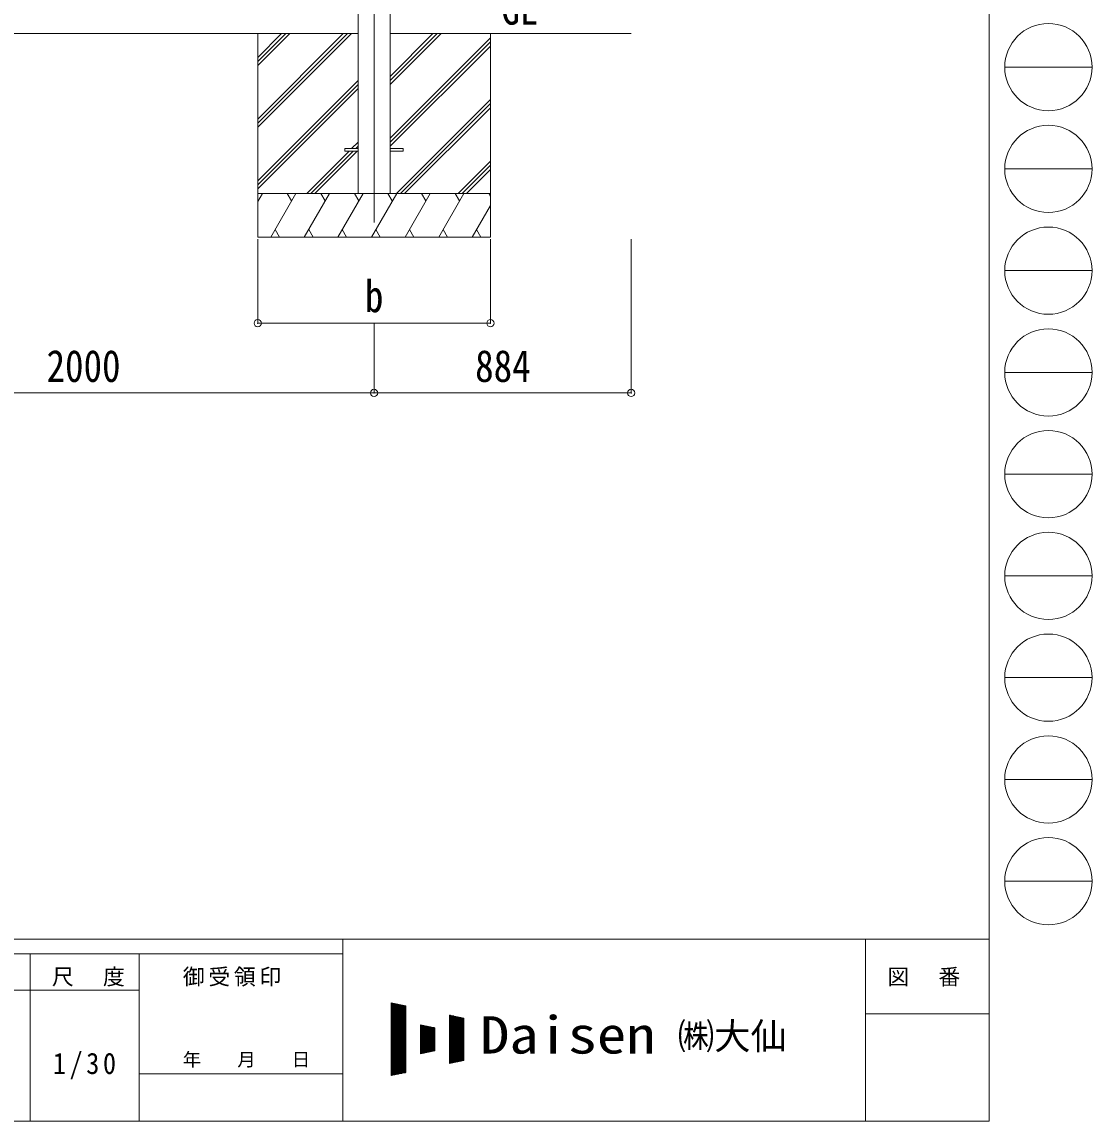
# Model space of a CAD drawing. Units: millimetres at full size. Extents: x -6988 to 7066, y -4877 to 4823.
# Drawn here: x 3387 to 7066, y -4877 to -1097 of the extents above; entities that cross this region are included whole.
import ezdxf
from ezdxf.enums import TextEntityAlignment as Align

# ---------------------------------------------------------------- set-up
doc = ezdxf.new("R2010")
doc.units = ezdxf.units.MM
doc.header["$LTSCALE"] = 25
doc.header["$PDMODE"] = 32
doc.header["$PDSIZE"] = 25
for name, color, linetype, lineweight in [('0-0_0', 7, 'Continuous', 9), ('0-1_本体', 4, 'Continuous', 9), ('0-2_部品', 7, 'Continuous', 9), ('0-8_PARTS2', 2, 'Continuous', 9), ('0-A_寸法', 6, 'Continuous', 9), ('F-0_240', 7, 'Continuous', 9)]:
    doc.layers.add(name, color=color, linetype=linetype, lineweight=lineweight)
doc.styles.add('ＭＳ ゴシック', font='')
doc.styles.get('ＭＳ ゴシック').set_extended_font_data('MS Gothic')

msp = doc.modelspace()

# ---------------------------------------------------------------- linework, layer by layer
at = {"layer": '0-0_0'}
for p, q in [((2652.34, -1136.53), (4542.34, -1136.53)), ((4197.34, -1136.53), (4197.34, -1836.52)), ((4197.34, -1430.7), (4491.52, -1136.53)), ((4197.34, -1444.84), (4505.66, -1136.53)), ((4197.34, -1458.99), (4519.8, -1136.53)), ((4197.34, -1246.86), (4307.67, -1136.53)), ((4197.34, -1232.71), (4293.53, -1136.53)), ((4197.34, -1218.57), (4279.38, -1136.53)), ((4652.34, -1312.35), (4828.17, -1136.53)), ((4652.34, -1298.21), (4814.03, -1136.53)), ((4652.34, -1284.07), (4799.88, -1136.53)), ((4652.34, -1136.53), (5481.34, -1136.53)), ((4652.34, -1496.2), (4997.34, -1151.2)), ((4652.34, -1510.34), (4997.34, -1165.35)), ((4997.34, -1136.53), (4997.34, -1836.52)), ((4652.34, -1524.49), (4997.34, -1179.49)), ((4197.34, -1642.83), (4542.34, -1297.84)), ((4197.34, -1656.98), (4542.34, -1311.98)), ((4197.34, -1671.12), (4542.34, -1326.12)), ((4674.14, -1686.52), (4997.34, -1363.34)), ((4688.29, -1686.52), (4997.34, -1377.48)), ((4702.43, -1686.52), (4997.34, -1391.62)), ((4520.28, -1532.03), (4542.34, -1509.97)), ((4365.78, -1686.52), (4511.28, -1541.03)), ((4379.92, -1686.52), (4525.42, -1541.03)), ((4394.06, -1686.52), (4539.56, -1541.03)), ((4534.42, -1532.03), (4542.34, -1524.11)), ((4886.28, -1686.52), (4997.34, -1575.47)), ((4900.42, -1686.52), (4997.34, -1589.61)), ((4914.56, -1686.52), (4997.34, -1603.75)), ((4997.34, -1686.52), (4197.34, -1686.52)), ((4197.34, -1714.03), (4213.22, -1686.52)), ((4242.08, -1836.52), (4328.69, -1686.52)), ((4313.69, -1712.51), (4298.68, -1686.52)), ((4357.55, -1836.52), (4444.16, -1686.52)), ((4429.15, -1712.51), (4414.15, -1686.52)), ((4473.02, -1836.52), (4559.63, -1686.52)), ((4544.63, -1712.51), (4529.62, -1686.52)), ((4588.49, -1836.52), (4675.1, -1686.52)), ((4660.1, -1712.51), (4645.09, -1686.52)), ((4703.96, -1836.52), (4790.57, -1686.52)), ((4775.57, -1712.51), (4760.57, -1686.52)), ((4819.43, -1836.52), (4906.04, -1686.52)), ((4876.04, -1686.52), (4891.04, -1712.51)), ((4991.51, -1686.52), (4997.34, -1696.62)), ((4934.9, -1836.52), (4997.34, -1728.39)), ((4257.08, -1810.55), (4272.08, -1836.52)), ((4372.55, -1810.54), (4387.55, -1836.52)), ((4488.02, -1810.54), (4503.02, -1836.52)), ((4603.49, -1810.54), (4618.49, -1836.52)), ((4718.96, -1810.54), (4733.96, -1836.52)), ((4834.43, -1810.55), (4849.43, -1836.52)), ((4949.9, -1810.55), (4964.9, -1836.52)), ((4197.34, -1836.52), (4997.34, -1836.52))]:
    msp.add_line(p, q, dxfattribs=at)
at = {"layer": '0-1_本体'}
for p, q in [((4542.34, 1193.47), (4542.34, -1686.52)), ((4652.34, 1193.47), (4652.34, -1686.52))]:
    msp.add_line(p, q, dxfattribs=at)
at = {"layer": '0-2_部品', "color": 4}
for p, q in [((4497.34, -1532.02), (4497.34, -1541.02)), ((4542.34, -1532.02), (4497.34, -1532.02)), ((4542.34, -1541.02), (4497.34, -1541.02)), ((4697.34, -1532.02), (4652.34, -1532.02)), ((4697.34, -1541.02), (4652.34, -1541.02)), ((4697.34, -1532.02), (4697.34, -1541.02))]:
    msp.add_line(p, q, dxfattribs=at)
at = {"layer": '0-8_PARTS2'}
msp.add_line((4597.34, 1159.61), (4597.34, -1786.52), dxfattribs=at)
at = {"layer": '0-A_寸法'}
for p, q in [((4197.34, -2132.91), (4197.34, -1843.94)), ((4997.34, -2132.91), (4997.34, -1843.94)), ((5481.34, -2372.89), (5481.34, -1843.94)), ((4197.34, -2132.91), (4997.34, -2132.91)), ((4597.34, -2372.89), (4597.34, -2132.91)), ((4597.34, -2372.89), (2597.34, -2372.89)), ((4597.34, -2372.89), (5481.34, -2372.89))]:
    msp.add_line(p, q, dxfattribs=at)
for p in [(4197.34, -2132.91), (4997.34, -2132.91), (4597.34, -2372.89), (5481.34, -2372.89)]:
    msp.add_point(p, dxfattribs=at)
at = {"layer": 'F-0_240', "color": 5}
for p, q in [((6712.12, 4822.79), (6712.12, -4877.21)), ((-6987.88, -4252.21), (6712.12, -4252.21)), ((4489.82, -4252.21), (4489.82, -4877.21)), ((6287.12, -4252.21), (6287.12, -4877.21)), ((-6987.88, -4302.21), (4489.82, -4302.21)), ((3414.82, -4302.21), (3414.82, -4877.21)), ((3789.82, -4302.21), (3789.82, -4877.21)), ((2289.82, -4427.21), (3789.82, -4427.21)), ((6287.12, -4508.46), (6712.12, -4508.46)), ((3789.82, -4714.71), (4489.82, -4714.71)), ((-6987.88, -4877.21), (6712.12, -4877.21))]:
    msp.add_line(p, q, dxfattribs=at)
at = {"layer": 'F-0_240', "color": 4}
for p, q in [((6765.55, -1252.21), (7065.55, -1252.21)), ((6765.55, -1602.21), (7065.55, -1602.21)), ((6765.55, -1952.21), (7065.55, -1952.21)), ((6765.55, -2302.21), (7065.55, -2302.21)), ((6765.55, -2652.21), (7065.55, -2652.21)), ((6765.55, -3002.21), (7065.55, -3002.21)), ((6765.55, -3352.21), (7065.55, -3352.21)), ((6765.55, -3702.21), (7065.55, -3702.21)), ((6765.55, -4052.21), (7065.55, -4052.21))]:
    msp.add_line(p, q, dxfattribs=at)
at = {"layer": 'F-0_240'}
for p, q in [((4656.46, -4471.05), (4706.46, -4481.46)), ((4656.46, -4471.05), (4656.46, -4721.05)), ((4656.46, -4473.4), (4667.75, -4473.4)), ((4656.46, -4475.9), (4679.75, -4475.9)), ((4656.46, -4478.4), (4691.75, -4478.4)), ((4656.46, -4480.9), (4703.75, -4480.9)), ((4656.46, -4483.4), (4706.46, -4483.4)), ((4656.46, -4485.9), (4706.46, -4485.9)), ((4656.46, -4488.4), (4706.46, -4488.4)), ((4656.46, -4490.9), (4706.46, -4490.9)), ((4656.46, -4493.4), (4706.46, -4493.4)), ((4656.46, -4495.9), (4706.46, -4495.9)), ((4656.46, -4498.4), (4706.46, -4498.4)), ((4657.94, -4720.74), (4657.94, -4471.36)), ((4660.44, -4720.22), (4660.44, -4471.88)), ((4662.94, -4719.7), (4662.94, -4472.4)), ((4665.44, -4719.18), (4665.44, -4472.92)), ((4667.94, -4718.66), (4667.94, -4473.44)), ((4670.44, -4718.13), (4670.44, -4473.96)), ((4672.94, -4717.61), (4672.94, -4474.48)), ((4675.44, -4717.09), (4675.44, -4475)), ((4677.94, -4716.57), (4677.94, -4475.52)), ((4680.44, -4716.05), (4680.44, -4476.04)), ((4682.94, -4715.53), (4682.94, -4476.56)), ((4685.44, -4715.01), (4685.44, -4477.08)), ((4687.94, -4714.49), (4687.94, -4477.61)), ((4690.44, -4713.97), (4690.44, -4478.13)), ((4692.94, -4713.45), (4692.94, -4478.65)), ((4695.44, -4712.93), (4695.44, -4479.17)), ((4697.94, -4712.41), (4697.94, -4479.69)), ((4700.44, -4711.88), (4700.44, -4480.21)), ((4702.94, -4711.36), (4702.94, -4480.73)), ((4705.44, -4710.84), (4705.44, -4481.25)), ((4706.46, -4481.46), (4706.46, -4710.63)), ((4656.46, -4500.9), (4706.46, -4500.9)), ((4656.46, -4503.4), (4706.46, -4503.4)), ((4656.46, -4505.9), (4706.46, -4505.9)), ((4656.46, -4508.4), (4706.46, -4508.4)), ((4656.46, -4510.9), (4706.46, -4510.9)), ((4656.46, -4513.4), (4706.46, -4513.4)), ((4656.46, -4515.9), (4706.46, -4515.9)), ((4656.46, -4518.4), (4706.46, -4518.4)), ((4656.46, -4520.9), (4706.46, -4520.9)), ((4656.46, -4523.4), (4706.46, -4523.4)), ((4656.46, -4525.9), (4706.46, -4525.9)), ((4656.46, -4528.4), (4706.46, -4528.4)), ((4656.46, -4530.9), (4706.46, -4530.9)), ((4656.46, -4533.4), (4706.46, -4533.4)), ((4656.46, -4535.9), (4706.46, -4535.9)), ((4856.46, -4512.71), (4906.46, -4523.13)), ((4856.46, -4512.71), (4856.46, -4679.38)), ((4856.46, -4513.4), (4859.75, -4513.4)), ((4856.46, -4515.9), (4871.75, -4515.9)), ((4856.46, -4518.4), (4883.75, -4518.4)), ((4856.46, -4520.9), (4895.75, -4520.9)), ((4856.46, -4523.4), (4906.46, -4523.4)), ((4856.46, -4525.9), (4906.46, -4525.9)), ((4856.46, -4528.4), (4906.46, -4528.4)), ((4856.46, -4530.9), (4906.46, -4530.9)), ((4856.46, -4533.4), (4906.46, -4533.4)), ((4856.46, -4535.9), (4906.46, -4535.9)), ((4857.94, -4679.07), (4857.94, -4513.02)), ((4860.44, -4678.55), (4860.44, -4513.54)), ((4862.94, -4678.03), (4862.94, -4514.06)), ((4865.44, -4677.51), (4865.44, -4514.58)), ((4867.94, -4676.99), (4867.94, -4515.11)), ((4870.44, -4676.47), (4870.44, -4515.63)), ((4872.94, -4675.95), (4872.94, -4516.15)), ((4875.44, -4675.43), (4875.44, -4516.67)), ((4877.94, -4674.91), (4877.94, -4517.19)), ((4880.44, -4674.38), (4880.44, -4517.71)), ((4882.94, -4673.86), (4882.94, -4518.23)), ((4885.44, -4673.34), (4885.44, -4518.75)), ((4887.94, -4672.82), (4887.94, -4519.27)), ((4890.44, -4672.3), (4890.44, -4519.79)), ((4892.94, -4671.78), (4892.94, -4520.31)), ((4895.44, -4671.26), (4895.44, -4520.83)), ((4897.94, -4670.74), (4897.94, -4521.36)), ((4900.44, -4670.22), (4900.44, -4521.88)), ((4902.94, -4669.7), (4902.94, -4522.4)), ((4905.44, -4669.18), (4905.44, -4522.92)), ((4906.46, -4523.13), (4906.46, -4668.96)), ((4656.46, -4538.4), (4706.46, -4538.4)), ((4656.46, -4540.9), (4706.46, -4540.9)), ((4656.46, -4543.4), (4706.46, -4543.4)), ((4656.46, -4545.9), (4706.46, -4545.9)), ((4656.46, -4548.4), (4706.46, -4548.4)), ((4656.46, -4550.9), (4706.46, -4550.9)), ((4656.46, -4553.4), (4706.46, -4553.4)), ((4656.46, -4555.9), (4706.46, -4555.9)), ((4656.46, -4558.4), (4706.46, -4558.4)), ((4656.46, -4560.9), (4706.46, -4560.9)), ((4656.46, -4563.4), (4706.46, -4563.4)), ((4656.46, -4565.9), (4706.46, -4565.9)), ((4656.46, -4568.4), (4706.46, -4568.4)), ((4656.46, -4570.9), (4706.46, -4570.9)), ((4656.46, -4573.4), (4706.46, -4573.4)), ((4756.46, -4546.05), (4806.46, -4556.46)), ((4756.46, -4546.05), (4756.46, -4646.05)), ((4756.46, -4548.4), (4767.75, -4548.4)), ((4756.46, -4550.9), (4779.75, -4550.9)), ((4756.46, -4553.4), (4791.75, -4553.4)), ((4756.46, -4555.9), (4803.75, -4555.9)), ((4756.46, -4558.4), (4806.46, -4558.4)), ((4756.46, -4560.9), (4806.46, -4560.9)), ((4756.46, -4563.4), (4806.46, -4563.4)), ((4756.46, -4565.9), (4806.46, -4565.9)), ((4756.46, -4568.4), (4806.46, -4568.4)), ((4756.46, -4570.9), (4806.46, -4570.9)), ((4756.46, -4573.4), (4806.46, -4573.4)), ((4757.94, -4645.74), (4757.94, -4546.36)), ((4760.44, -4645.22), (4760.44, -4546.88)), ((4762.94, -4644.7), (4762.94, -4547.4)), ((4765.44, -4644.18), (4765.44, -4547.92)), ((4767.94, -4643.66), (4767.94, -4548.44)), ((4770.44, -4643.13), (4770.44, -4548.96)), ((4772.94, -4642.61), (4772.94, -4549.48)), ((4775.44, -4642.09), (4775.44, -4550)), ((4777.94, -4641.57), (4777.94, -4550.52)), ((4780.44, -4641.05), (4780.44, -4551.04)), ((4782.94, -4640.53), (4782.94, -4551.56)), ((4785.44, -4640.01), (4785.44, -4552.08)), ((4787.94, -4639.49), (4787.94, -4552.61)), ((4790.44, -4638.97), (4790.44, -4553.13)), ((4792.94, -4638.45), (4792.94, -4553.65)), ((4795.44, -4637.93), (4795.44, -4554.17)), ((4797.94, -4637.41), (4797.94, -4554.69)), ((4800.44, -4636.88), (4800.44, -4555.21)), ((4802.94, -4636.36), (4802.94, -4555.73)), ((4805.44, -4635.84), (4805.44, -4556.25)), ((4806.46, -4556.46), (4806.46, -4635.63)), ((4856.46, -4538.4), (4906.46, -4538.4)), ((4856.46, -4540.9), (4906.46, -4540.9)), ((4856.46, -4543.4), (4906.46, -4543.4)), ((4856.46, -4545.9), (4906.46, -4545.9)), ((4856.46, -4548.4), (4906.46, -4548.4)), ((4856.46, -4550.9), (4906.46, -4550.9)), ((4856.46, -4553.4), (4906.46, -4553.4)), ((4856.46, -4555.9), (4906.46, -4555.9)), ((4856.46, -4558.4), (4906.46, -4558.4)), ((4856.46, -4560.9), (4906.46, -4560.9)), ((4856.46, -4563.4), (4906.46, -4563.4)), ((4856.46, -4565.9), (4906.46, -4565.9)), ((4856.46, -4568.4), (4906.46, -4568.4)), ((4856.46, -4570.9), (4906.46, -4570.9)), ((4856.46, -4573.4), (4906.46, -4573.4)), ((4656.46, -4575.9), (4706.46, -4575.9)), ((4656.46, -4578.4), (4706.46, -4578.4)), ((4656.46, -4580.9), (4706.46, -4580.9)), ((4656.46, -4583.4), (4706.46, -4583.4)), ((4656.46, -4585.9), (4706.46, -4585.9)), ((4656.46, -4588.4), (4706.46, -4588.4)), ((4656.46, -4590.9), (4706.46, -4590.9)), ((4656.46, -4593.4), (4706.46, -4593.4)), ((4656.46, -4595.9), (4706.46, -4595.9)), ((4656.46, -4598.4), (4706.46, -4598.4)), ((4656.46, -4600.9), (4706.46, -4600.9)), ((4656.46, -4603.4), (4706.46, -4603.4)), ((4656.46, -4605.9), (4706.46, -4605.9)), ((4656.46, -4608.4), (4706.46, -4608.4)), ((4656.46, -4610.9), (4706.46, -4610.9)), ((4756.46, -4575.9), (4806.46, -4575.9)), ((4756.46, -4578.4), (4806.46, -4578.4)), ((4756.46, -4580.9), (4806.46, -4580.9)), ((4756.46, -4583.4), (4806.46, -4583.4)), ((4756.46, -4585.9), (4806.46, -4585.9)), ((4756.46, -4588.4), (4806.46, -4588.4)), ((4756.46, -4590.9), (4806.46, -4590.9)), ((4756.46, -4593.4), (4806.46, -4593.4)), ((4756.46, -4595.9), (4806.46, -4595.9)), ((4756.46, -4598.4), (4806.46, -4598.4)), ((4756.46, -4600.9), (4806.46, -4600.9)), ((4756.46, -4603.4), (4806.46, -4603.4)), ((4756.46, -4605.9), (4806.46, -4605.9)), ((4756.46, -4608.4), (4806.46, -4608.4)), ((4756.46, -4610.9), (4806.46, -4610.9)), ((4856.46, -4575.9), (4906.46, -4575.9)), ((4856.46, -4578.4), (4906.46, -4578.4)), ((4856.46, -4580.9), (4906.46, -4580.9)), ((4856.46, -4583.4), (4906.46, -4583.4)), ((4856.46, -4585.9), (4906.46, -4585.9)), ((4856.46, -4588.4), (4906.46, -4588.4)), ((4856.46, -4590.9), (4906.46, -4590.9)), ((4856.46, -4593.4), (4906.46, -4593.4)), ((4856.46, -4595.9), (4906.46, -4595.9)), ((4856.46, -4598.4), (4906.46, -4598.4)), ((4856.46, -4600.9), (4906.46, -4600.9)), ((4856.46, -4603.4), (4906.46, -4603.4)), ((4856.46, -4605.9), (4906.46, -4605.9)), ((4856.46, -4608.4), (4906.46, -4608.4)), ((4856.46, -4610.9), (4906.46, -4610.9)), ((4656.46, -4613.4), (4706.46, -4613.4)), ((4656.46, -4615.9), (4706.46, -4615.9)), ((4656.46, -4618.4), (4706.46, -4618.4)), ((4656.46, -4620.9), (4706.46, -4620.9)), ((4656.46, -4623.4), (4706.46, -4623.4)), ((4656.46, -4625.9), (4706.46, -4625.9)), ((4656.46, -4628.4), (4706.46, -4628.4)), ((4656.46, -4630.9), (4706.46, -4630.9)), ((4656.46, -4633.4), (4706.46, -4633.4)), ((4656.46, -4635.9), (4706.46, -4635.9)), ((4656.46, -4638.4), (4706.46, -4638.4)), ((4656.46, -4640.9), (4706.46, -4640.9)), ((4656.46, -4643.4), (4706.46, -4643.4)), ((4656.46, -4645.9), (4706.46, -4645.9)), ((4656.46, -4648.4), (4706.46, -4648.4)), ((4756.46, -4613.4), (4806.46, -4613.4)), ((4756.46, -4615.9), (4806.46, -4615.9)), ((4756.46, -4618.4), (4806.46, -4618.4)), ((4756.46, -4620.9), (4806.46, -4620.9)), ((4756.46, -4623.4), (4806.46, -4623.4)), ((4756.46, -4625.9), (4806.46, -4625.9)), ((4756.46, -4628.4), (4806.46, -4628.4)), ((4756.46, -4630.9), (4806.46, -4630.9)), ((4756.46, -4633.4), (4806.46, -4633.4)), ((4756.46, -4646.05), (4806.46, -4635.63)), ((4756.46, -4635.9), (4805.17, -4635.9)), ((4756.46, -4638.4), (4793.17, -4638.4)), ((4756.46, -4640.9), (4781.17, -4640.9)), ((4756.46, -4643.4), (4769.17, -4643.4)), ((4756.46, -4645.9), (4757.17, -4645.9)), ((4856.46, -4613.4), (4906.46, -4613.4)), ((4856.46, -4615.9), (4906.46, -4615.9)), ((4856.46, -4618.4), (4906.46, -4618.4)), ((4856.46, -4620.9), (4906.46, -4620.9)), ((4856.46, -4623.4), (4906.46, -4623.4)), ((4856.46, -4625.9), (4906.46, -4625.9)), ((4856.46, -4628.4), (4906.46, -4628.4)), ((4856.46, -4630.9), (4906.46, -4630.9)), ((4856.46, -4633.4), (4906.46, -4633.4)), ((4856.46, -4635.9), (4906.46, -4635.9)), ((4856.46, -4638.4), (4906.46, -4638.4)), ((4856.46, -4640.9), (4906.46, -4640.9)), ((4856.46, -4643.4), (4906.46, -4643.4)), ((4856.46, -4645.9), (4906.46, -4645.9)), ((4856.46, -4648.4), (4906.46, -4648.4)), ((4656.46, -4650.9), (4706.46, -4650.9)), ((4656.46, -4653.4), (4706.46, -4653.4)), ((4656.46, -4655.9), (4706.46, -4655.9)), ((4656.46, -4658.4), (4706.46, -4658.4)), ((4656.46, -4660.9), (4706.46, -4660.9)), ((4656.46, -4663.4), (4706.46, -4663.4)), ((4656.46, -4665.9), (4706.46, -4665.9)), ((4656.46, -4668.4), (4706.46, -4668.4)), ((4656.46, -4670.9), (4706.46, -4670.9)), ((4656.46, -4673.4), (4706.46, -4673.4)), ((4656.46, -4675.9), (4706.46, -4675.9)), ((4656.46, -4678.4), (4706.46, -4678.4)), ((4656.46, -4680.9), (4706.46, -4680.9)), ((4656.46, -4683.4), (4706.46, -4683.4)), ((4656.46, -4685.9), (4706.46, -4685.9)), ((4856.46, -4650.9), (4906.46, -4650.9)), ((4856.46, -4653.4), (4906.46, -4653.4)), ((4856.46, -4655.9), (4906.46, -4655.9)), ((4856.46, -4658.4), (4906.46, -4658.4)), ((4856.46, -4660.9), (4906.46, -4660.9)), ((4856.46, -4663.4), (4906.46, -4663.4)), ((4856.46, -4665.9), (4906.46, -4665.9)), ((4856.46, -4668.4), (4906.46, -4668.4)), ((4906.46, -4668.96), (4856.46, -4679.38)), ((4856.46, -4670.9), (4897.17, -4670.9)), ((4856.46, -4673.4), (4885.17, -4673.4)), ((4856.46, -4675.9), (4873.17, -4675.9)), ((4856.46, -4678.4), (4861.17, -4678.4)), ((4656.46, -4688.4), (4706.46, -4688.4)), ((4656.46, -4690.9), (4706.46, -4690.9)), ((4656.46, -4693.4), (4706.46, -4693.4)), ((4656.46, -4695.9), (4706.46, -4695.9)), ((4656.46, -4698.4), (4706.46, -4698.4)), ((4656.46, -4700.9), (4706.46, -4700.9)), ((4656.46, -4703.4), (4706.46, -4703.4)), ((4656.46, -4705.9), (4706.46, -4705.9)), ((4656.46, -4708.4), (4706.46, -4708.4)), ((4706.46, -4710.63), (4656.46, -4721.05)), ((4656.46, -4710.9), (4705.17, -4710.9)), ((4656.46, -4713.4), (4693.17, -4713.4)), ((4656.46, -4715.9), (4681.17, -4715.9)), ((4656.46, -4718.4), (4669.17, -4718.4)), ((4656.46, -4720.9), (4657.17, -4720.9))]:
    msp.add_line(p, q, dxfattribs=at)
at = {"layer": 'F-0_240', "color": 4}
for centre in [(6915.55, -1252.21), (6915.55, -1602.21), (6915.55, -1952.21), (6915.55, -2302.21), (6915.55, -2652.21), (6915.55, -3002.21), (6915.55, -3352.21), (6915.55, -3702.21), (6915.55, -4052.21)]:
    msp.add_circle(centre, 150, dxfattribs=at)

# ---------------------------------------------------------------- texts
at = {"layer": '0-0_0', "style": 'ＭＳ ゴシック', "width": 0.85}
msp.add_text('GL', height=110, dxfattribs=at).set_placement((5034.3, -1138.96), align=Align.BOTTOM_LEFT)
at = {"layer": '0-A_寸法', "color": 7, "style": 'ＭＳ ゴシック', "width": 0.85}
for s, p in [('b', (4565.84, -2127.91)), ('2000', (3471.34, -2367.89)), ('884', (4944.84, -2367.89))]:
    msp.add_text(s, height=110, dxfattribs=at).set_placement(p, align=Align.BOTTOM_LEFT)
at = {"layer": 'F-0_240', "style": 'ＭＳ ゴシック', "width": 1.15}
msp.add_text('Daisen', height=128.3, dxfattribs=at).set_placement((4962.18, -4683.55), align=Align.BOTTOM_LEFT)
at = {"layer": 'F-0_240', "style": 'ＭＳ ゴシック'}
for s, height, p in [('㈱大仙\u3000', 91.64, (5641.68, -4658.55)), ('年\u3000\u3000月\u3000\u3000日', 45.82, (3939.83, -4702.21))]:
    msp.add_text(s, height=height, dxfattribs=at).set_placement(p, align=Align.BOTTOM_LEFT)
at = {"layer": 'F-0_240', "attachment_point": 7, "style": 'ＭＳ ゴシック'}
for s, insert, char_height in [('\\T1.17;尺\u3000度', (3489.83, -4414.71), 54.99), ('\\T1.17;御受領印', (3939.82, -4414.71), 54.99), ('\\T1.17;図\u3000番', (6362.12, -4414.71), 54.99), ('\\T1.28;\\W0.9;1/30', (3492.95, -4733.46), 73.31)]:
    msp.add_mtext(s, dxfattribs=dict(at, insert=insert, char_height=char_height))

doc.saveas('drawing.dxf')
